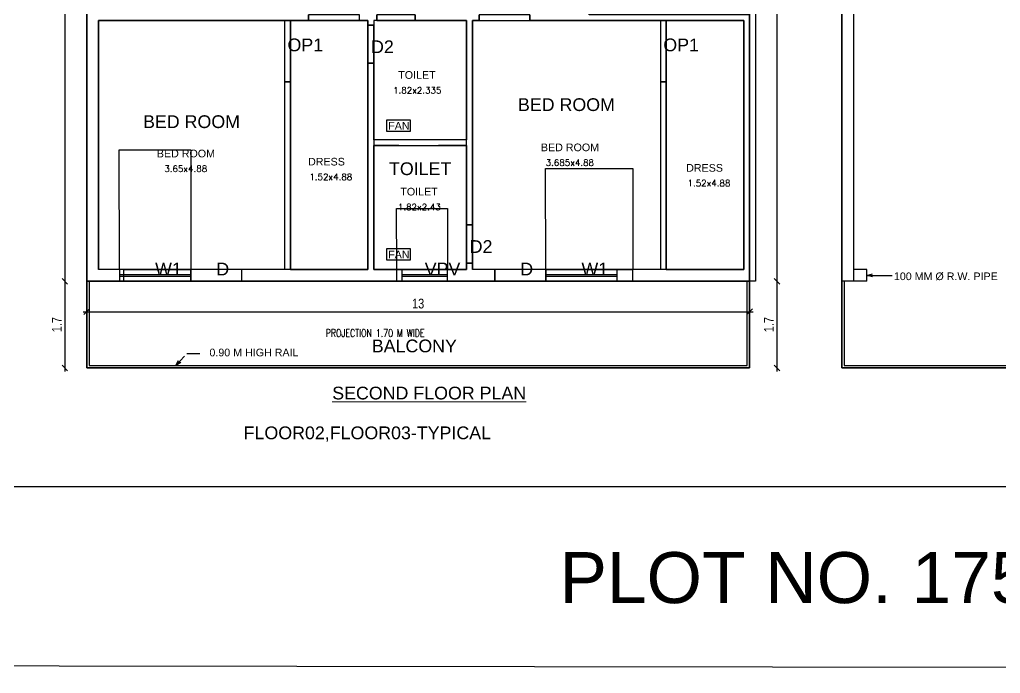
# Model space of a CAD drawing. Header units: metres. Extents: x 0 to 140, y 0 to 47.
# Drawn here: x 31.87 to 51.11, y -0.19 to 12.62 of the extents above; entities that cross this region are included whole.
import ezdxf
from ezdxf.enums import TextEntityAlignment as Align

# ---------------------------------------------------------------- set-up
doc = ezdxf.new("R2010")
doc.units = ezdxf.units.M
doc.header["$PDMODE"] = 3
doc.header["$PDSIZE"] = -3
for name, pattern in [('CENTER', [0]), ('DASHED', [0.75, 0.5, -0.25]), ('DASHED2', [0.375, 0.25, -0.125])]:
    doc.linetypes.add(name, pattern=pattern)
doc.layers.get('0').update_dxf_attribs({"linetype": 'CONTINUOUS'})
doc.layers.get('Defpoints').update_dxf_attribs({"linetype": 'CONTINUOUS'})
for name, color, linetype in [('_Balcony', 25, 'CONTINUOUS'), ('_Building', 52, 'CONTINUOUS'), ('_CarpetArea', 191, 'CONTINUOUS'), ('_Door', 114, 'CONTINUOUS'), ('_PrintAdditionalDetail', 223, 'CONTINUOUS'), ('_ResiFAR', 190, 'CONTINUOUS'), ('_Room', 72, 'CONTINUOUS'), ('_Terrace', 30, 'CONTINUOUS'), ('_Window', 115, 'CONTINUOUS'), ('FLOOR-STILT', 3, 'CONTINUOUS'), ('FLOOR-TERRACE', 153, 'CONTINUOUS'), ('FLOOR02', 114, 'CONTINUOUS')]:
    doc.layers.add(name, color=color, linetype=linetype)
for name, color, linetype, lineweight in [('PROJECTION', 4, 'DASHED2', 18), ('TEXT AREA', 3, 'CONTINUOUS', 20), ('TEXT NAME', 1, 'CONTINUOUS', 20), ('TEXT SIZE', 2, 'CONTINUOUS', 20)]:
    doc.layers.add(name, color=color, linetype=linetype, lineweight=lineweight)
doc.styles.add('AR 2.0 mm', font='arial.ttf', dxfattribs={"height": 100})
doc.styles.add('DIM', font='arial.ttf', dxfattribs={"width": 0.8})
doc.styles.add('PreDCRFont', font='arial.ttf', dxfattribs={"height": 0.25})
doc.styles.add('RS 1.5 mm', font='romans.shx', dxfattribs={"height": 75})
doc.styles.add('RS 1.75 mm', font='romans.shx', dxfattribs={"height": 87.5})
doc.styles.add('RS 2.5 mm', font='arial.ttf', dxfattribs={"height": 125})
doc.dimstyles.new('1 DIM BIG', dxfattribs={"dimscale": 0.06, "dimtxt": 3.2, "dimasz": 1.8, "dimexe": 0.7, "dimexo": 0, "dimgap": 1, "dimtad": 1, "dimdec": 4, "dimdsep": 46, "dimtxsty": 'DIM', "dimblk1": 'OBLIQUE', "dimblk2": 'OBLIQUE', "dimsah": 1, "dimcen": 0, "dimdle": 1.2, "dimse1": 1, "dimse2": 1, "dimclrd": 3, "dimclre": 5, "dimclrt": 256, "dimadec": 0, "dimazin": 0, "dimtfac": 1, "dimtdec": 4, "dimtix": 1, "dimtmove": 2, "dimatfit": 3, "dimldrblk": 'OPEN30', "dimfxl": 0.7, "dimtolj": 1, "dimarcsym": 0})

# ---------------------------------------------------------------- blocks, each defined once
blk = doc.blocks.new('_Oblique')
at = {"color": 0, "linetype": 'ByBlock', "lineweight": -2}
blk.add_line((-0.5, -0.5), (0.5, 0.5), dxfattribs=at)
blk = doc.blocks.new('_Open30')
at = {"color": 0, "linetype": 'ByBlock', "lineweight": -2}
for p, q in [((-1, 0.27), (0, 0)), ((0, 0), (-1, -0.27)), ((0, 0), (-1, 0))]:
    blk.add_line(p, q, dxfattribs=at)
blk = doc.blocks.new('*D91')
at = {"lineweight": -2, "transparency": 16777216}
blk.add_line((32.76, 23.516), (32.76, 7.422), dxfattribs=at)
at = {"layer": 'Defpoints', "color": 0, "linetype": 'ByBlock', "transparency": 16777216}
for p in [(32.968, 23.444), (32.76, 7.494), (32.968, 7.494)]:
    blk.add_point(p, dxfattribs=at)
at = {"linetype": 'ByBlock', "lineweight": -2, "transparency": 16777216, "xscale": 0.108, "yscale": 0.108, "zscale": 0.108}
for p, rotation in [((32.76, 23.444), 90), ((32.76, 7.494), 270)]:
    blk.add_blockref('_Oblique', p, dxfattribs=dict(at, rotation=rotation))
at = {"linetype": 'ByBlock', "transparency": 16777216, "insert": (32.602, 15.469), "char_height": 0.192, "attachment_point": 5, "rotation": 90, "style": 'DIM', "bg_fill": 3, "box_fill_scale": 1.1, "bg_fill_color": 256, "bg_fill_true_color": 13158600, "bg_fill_transparency": 0}
blk.add_mtext('\\A1;15.95', dxfattribs=at)
blk = doc.blocks.new('*D92')
at = {"lineweight": -2, "transparency": 16777216}
blk.add_line((32.76, 7.566), (32.76, 5.722), dxfattribs=at)
at = {"layer": 'Defpoints', "color": 0, "linetype": 'ByBlock', "transparency": 16777216}
for p in [(32.968, 7.494), (32.76, 5.794), (32.968, 5.794)]:
    blk.add_point(p, dxfattribs=at)
at = {"linetype": 'ByBlock', "lineweight": -2, "transparency": 16777216, "xscale": 0.108, "yscale": 0.108, "zscale": 0.108}
for p, rotation in [((32.76, 7.494), 90), ((32.76, 5.794), 270)]:
    blk.add_blockref('_Oblique', p, dxfattribs=dict(at, rotation=rotation))
at = {"linetype": 'ByBlock', "transparency": 16777216, "insert": (32.604, 6.644), "char_height": 0.192, "attachment_point": 5, "rotation": 90, "style": 'DIM', "bg_fill": 3, "box_fill_scale": 1.1, "bg_fill_color": 256, "bg_fill_true_color": 13158600, "bg_fill_transparency": 0}
blk.add_mtext('\\A1;1.7', dxfattribs=at)
blk = doc.blocks.new('*D99')
at = {"lineweight": -2, "transparency": 16777216}
blk.add_line((46.726, 20.331), (46.726, 7.422), dxfattribs=at)
at = {"layer": 'Defpoints', "color": 0, "linetype": 'ByBlock', "transparency": 16777216}
for p in [(46.19, 20.259), (46.14, 7.494), (46.726, 7.494)]:
    blk.add_point(p, dxfattribs=at)
at = {"linetype": 'ByBlock', "lineweight": -2, "transparency": 16777216, "xscale": 0.108, "yscale": 0.108, "zscale": 0.108}
for p, rotation in [((46.726, 20.259), 90), ((46.726, 7.494), 270)]:
    blk.add_blockref('_Oblique', p, dxfattribs=dict(at, rotation=rotation))
at = {"linetype": 'ByBlock', "transparency": 16777216, "insert": (46.568, 13.877), "char_height": 0.192, "attachment_point": 5, "rotation": 90, "style": 'DIM', "bg_fill": 3, "box_fill_scale": 1.1, "bg_fill_color": 256, "bg_fill_true_color": 13158600, "bg_fill_transparency": 0}
blk.add_mtext('\\A1;12.765', dxfattribs=at)
blk = doc.blocks.new('*D100')
at = {"lineweight": -2, "transparency": 16777216}
blk.add_line((46.726, 7.566), (46.726, 5.722), dxfattribs=at)
at = {"layer": 'Defpoints', "color": 0, "linetype": 'ByBlock', "transparency": 16777216}
for p in [(46.14, 7.494), (46.19, 5.794), (46.726, 5.794)]:
    blk.add_point(p, dxfattribs=at)
at = {"linetype": 'ByBlock', "lineweight": -2, "transparency": 16777216, "xscale": 0.108, "yscale": 0.108, "zscale": 0.108}
for p, rotation in [((46.726, 7.494), 90), ((46.726, 5.794), 270)]:
    blk.add_blockref('_Oblique', p, dxfattribs=dict(at, rotation=rotation))
at = {"linetype": 'ByBlock', "transparency": 16777216, "insert": (46.569, 6.644), "char_height": 0.192, "attachment_point": 5, "rotation": 90, "style": 'DIM', "bg_fill": 3, "box_fill_scale": 1.1, "bg_fill_color": 256, "bg_fill_true_color": 13158600, "bg_fill_transparency": 0}
blk.add_mtext('\\A1;1.7', dxfattribs=at)
blk = doc.blocks.new('*D101')
at = {"lineweight": -2, "transparency": 16777216}
blk.add_line((33.118, 6.898), (46.262, 6.898), dxfattribs=at)
at = {"layer": 'Defpoints', "color": 0, "linetype": 'ByBlock', "transparency": 16777216}
for p in [(33.19, 7.494), (46.19, 7.494), (46.19, 6.898)]:
    blk.add_point(p, dxfattribs=at)
at = {"linetype": 'ByBlock', "lineweight": -2, "transparency": 16777216, "xscale": 0.108, "yscale": 0.108, "zscale": 0.108, "rotation": 180}
blk.add_blockref('_Oblique', (33.19, 6.898), dxfattribs=at)
at = {"linetype": 'ByBlock', "lineweight": -2, "transparency": 16777216, "xscale": 0.108, "yscale": 0.108, "zscale": 0.108}
blk.add_blockref('_Oblique', (46.19, 6.898), dxfattribs=at)
at = {"linetype": 'ByBlock', "transparency": 16777216, "insert": (39.69, 7.056), "char_height": 0.192, "attachment_point": 5, "style": 'DIM', "bg_fill": 3, "box_fill_scale": 1.1, "bg_fill_color": 256, "bg_fill_true_color": 13158600, "bg_fill_transparency": 0}
blk.add_mtext('\\A1;13', dxfattribs=at)

msp = doc.modelspace()

# ---------------------------------------------------------------- linework, layer by layer
at = {"linetype": 'ByBlock'}
for p, q in [((47.99784, 23.44413), (47.99784, 7.49413)), ((48.22784, 23.44413), (48.22784, 7.49413)), ((46.30519, 20.25913), (46.30519, 7.49413)), ((33.19019, 13.18368), (33.19019, 7.49413)), ((37.53955, 12.60413), (37.53955, 12.71913)), ((38.53955, 12.60413), (38.53955, 12.71913)), ((38.87861, 12.60413), (38.87861, 12.71913)), ((39.62861, 12.60413), (39.62861, 12.71913)), ((40.8833, 12.60413), (40.8833, 12.71913)), ((41.8833, 12.60413), (41.8833, 12.71913)), ((37.18519, 12.60413), (33.42019, 12.60413)), ((33.42019, 12.60413), (33.42019, 7.72413)), ((37.53955, 12.60413), (37.18519, 12.60413)), ((38.70519, 12.60413), (38.53955, 12.60413)), ((38.70519, 12.60413), (38.70519, 7.72413)), ((38.70519, 12.51782), (38.82019, 12.51782)), ((38.87861, 12.60413), (38.82019, 12.60413)), ((38.82019, 12.60413), (38.82019, 12.51782)), ((40.64019, 12.60413), (39.62861, 12.60413)), ((40.64019, 12.60413), (40.64019, 10.26913)), ((40.8833, 12.60413), (40.75519, 12.60413)), ((40.75519, 12.60413), (40.75519, 7.72413)), ((44.44019, 12.60413), (41.8833, 12.60413)), ((46.07519, 12.60413), (44.44019, 12.60413)), ((46.07519, 12.60413), (46.07519, 7.72413)), ((38.70519, 11.76782), (38.82019, 11.76782)), ((38.82019, 11.76782), (38.82019, 10.26913)), ((37.07019, 11.40413), (37.07019, 7.72413)), ((37.07019, 11.40413), (37.18519, 11.40413)), ((37.18519, 11.40413), (37.18519, 7.72413)), ((44.44019, 11.40413), (44.44019, 7.72413)), ((44.44019, 11.40413), (44.55519, 11.40413)), ((44.55519, 11.40413), (44.55519, 7.72413)), ((39.30955, 10.26913), (38.82019, 10.26913)), ((40.64019, 10.26913), (40.0883, 10.26913)), ((39.30955, 10.15413), (38.82019, 10.15413)), ((38.82019, 10.15413), (38.82019, 7.72413)), ((40.64019, 10.15413), (40.0883, 10.15413)), ((40.64019, 10.15413), (40.64019, 8.60112)), ((40.64019, 8.60112), (40.75519, 8.60112)), ((33.91464, 7.72413), (33.42019, 7.72413)), ((33.91464, 7.49413), (33.91464, 7.72413)), ((35.23117, 7.49413), (35.23117, 7.72413)), ((37.07019, 7.72413), (36.23117, 7.72413)), ((36.23117, 7.49413), (36.23117, 7.72413)), ((38.70519, 7.72413), (37.18519, 7.72413)), ((39.27034, 7.72413), (38.82019, 7.72413)), ((39.27034, 7.49413), (39.27034, 7.72413)), ((40.64019, 7.72413), (40.26839, 7.72413)), ((40.26839, 7.49413), (40.26839, 7.72413)), ((40.64019, 7.85112), (40.64019, 7.72413)), ((40.64019, 7.85112), (40.75519, 7.85112)), ((41.19233, 7.72413), (40.75519, 7.72413)), ((41.19233, 7.49413), (41.19233, 7.72413)), ((42.19233, 7.49413), (42.19233, 7.72413)), ((44.44019, 7.72413), (43.89769, 7.72413)), ((43.89769, 7.49413), (43.89769, 7.72413)), ((46.07519, 7.72413), (44.55519, 7.72413)), ((48.49129, 7.72413), (48.22784, 7.72413)), ((48.49129, 7.49413), (48.49129, 7.72413)), ((33.91464, 7.49413), (33.19019, 7.49413)), ((39.27034, 7.49413), (35.23117, 7.49413)), ((42.19233, 7.49413), (40.26839, 7.49413)), ((46.30519, 7.49413), (43.89769, 7.49413)), ((48.49129, 7.49413), (47.99784, 7.49413)), ((83.63836, 3.46143), (0.81553, 3.46143))]:
    msp.add_line(p, q, dxfattribs=at)
at = {"linetype": 'DASHED'}
msp.add_line((46.19019, 20.25913), (46.19019, 7.49413), dxfattribs=at)
for p, q in [((33.91464, 7.72413), (35.23117, 7.72413)), ((33.91464, 7.72313), (35.23117, 7.72313)), ((39.27034, 7.72413), (40.26839, 7.72413)), ((39.27034, 7.72313), (40.26839, 7.72313)), ((42.19233, 7.72413), (43.89769, 7.72413)), ((42.19233, 7.72313), (43.89769, 7.72313))]:
    msp.add_line(p, q)
at = {"linetype": 'ByBlock'}
for points in [[(33.19019, 7.49413), (33.19019, 5.79413), (46.19019, 5.79413), (46.19019, 7.49413)], [(33.24019, 7.49413), (33.24019, 5.84413), (46.14019, 5.84413), (46.14019, 7.49413)], [(47.99784, 7.49413), (47.99784, 5.79413), (60.99784, 5.79413), (60.99784, 7.49413)], [(48.04784, 7.49413), (48.04784, 5.84413), (60.94784, 5.84413), (60.94784, 7.49413)]]:
    msp.add_lwpolyline(points, dxfattribs=at)
at = {"layer": '_CarpetArea', "linetype": 'ByBlock'}
for points in [[(39.62861, 12.71913), (39.62861, 12.60413), (40.64019, 12.60413), (40.64019, 10.26913), (38.82019, 10.26913), (38.82019, 11.76782), (38.70519, 11.76782), (38.70519, 7.72413), (37.18519, 7.72413), (37.18519, 11.40413), (37.07019, 11.40413), (37.07019, 7.72413), (33.42019, 7.72413), (33.42019, 12.60413), (37.53955, 12.60413), (37.53955, 12.71913)], [(41.8833, 12.71913), (41.8833, 12.60413), (46.07519, 12.60413), (46.07519, 7.72413), (44.55519, 7.72413), (44.55519, 11.40413), (44.44019, 11.40413), (44.44019, 7.72413), (40.75519, 7.72413), (40.75519, 7.85112), (40.64019, 7.85112), (40.64019, 7.72413), (38.82019, 7.72413), (38.82019, 10.15413), (40.64019, 10.15413), (40.64019, 8.60112), (40.75519, 8.60112), (40.75519, 12.60413), (40.8833, 12.60413), (40.8833, 12.71913)]]:
    msp.add_lwpolyline(points, dxfattribs=at)
at = {"layer": '_Door'}
for points in [[(37.53955, 12.71913), (37.53955, 12.60413), (38.53955, 12.60413), (38.53955, 12.71913)], [(40.8833, 12.71913), (40.8833, 12.60413), (41.8833, 12.60413), (41.8833, 12.71913)]]:
    msp.add_lwpolyline(points, close=True, dxfattribs=at)
at = {"layer": '_Door', "linetype": 'ByBlock'}
for points in [[(39.62861, 12.60413), (39.62861, 12.71913), (38.87861, 12.71913), (38.87861, 12.60413)], [(37.07019, 11.40413), (37.18519, 11.40413), (37.18519, 12.60413), (37.07019, 12.60413)], [(38.82019, 12.51782), (38.70519, 12.51782), (38.70519, 11.76782), (38.82019, 11.76782)], [(44.44019, 11.40413), (44.55519, 11.40413), (44.55519, 12.60413), (44.44019, 12.60413)], [(40.75519, 8.60112), (40.64019, 8.60112), (40.64019, 7.85112), (40.75519, 7.85112)]]:
    msp.add_lwpolyline(points, close=True, dxfattribs=at)
at = {"layer": '_PrintAdditionalDetail'}
for points in [[(39.07803, 10.65903), (39.5334, 10.65903), (39.5334, 10.43287), (39.07803, 10.43287)], [(39.07803, 8.13453), (39.5334, 8.13453), (39.5334, 7.90836), (39.07803, 7.90836)]]:
    msp.add_lwpolyline(points, close=True, dxfattribs=at)
at = {"layer": '_Room', "linetype": 'ByBlock'}
for points in [[(37.07019, 7.72413), (33.42019, 7.72413), (33.42019, 12.60413), (37.07019, 12.60413)], [(38.70519, 12.60413), (37.18519, 12.60413), (37.18519, 7.72413), (38.70519, 7.72413)], [(38.82019, 7.72413), (40.64019, 7.72413), (40.64019, 12.60413), (38.82019, 12.60413)], [(40.75519, 12.60413), (44.44019, 12.60413), (44.44019, 7.72413), (40.75519, 7.72413)]]:
    msp.add_lwpolyline(points, close=True, dxfattribs=at)
at = {"layer": '_Terrace', "linetype": 'ByBlock'}
msp.add_lwpolyline([(47.99784, 24.09413), (60.06284, 24.09413), (60.06284, 22.05913), (60.99784, 22.05913), (60.99784, 5.79413), (47.99784, 5.79413)], close=True, dxfattribs=at)
at = {"layer": '_Window', "linetype": 'CENTER'}
for points in [[(33.83117, 7.62413), (35.23117, 7.62413)], [(33.83117, 7.59413), (35.23117, 7.59413)], [(39.36839, 7.62413), (40.26839, 7.62413)], [(39.36839, 7.59413), (40.26839, 7.59413)], [(42.19233, 7.62413), (43.59233, 7.62413)], [(42.19233, 7.59413), (43.59233, 7.59413)]]:
    msp.add_lwpolyline(points, dxfattribs=at)
at = {"layer": 'FLOOR-TERRACE', "color": 227, "linetype": 'ByBlock'}
msp.add_lwpolyline([(47.99784, 24.09413), (60.06284, 24.09413), (60.06284, 22.05913), (60.99784, 22.05913), (60.99784, 5.79413), (47.99784, 5.79413)], close=True, dxfattribs=at)
at = {"layer": 'FLOOR02', "color": 26, "linetype": 'ByBlock'}
for p, q in [((37.53955, 12.60413), (38.53955, 12.60413)), ((40.8833, 12.60413), (41.8833, 12.60413))]:
    msp.add_line(p, q, dxfattribs=at)
at = {"layer": 'FLOOR02', "color": 246, "linetype": 'ByBlock'}
for p, q in [((38.82019, 12.51782), (38.82019, 11.76782)), ((40.64019, 8.60112), (40.64019, 7.85112))]:
    msp.add_line(p, q, dxfattribs=at)
at = {"layer": 'FLOOR02', "color": 150, "linetype": 'ByBlock'}
msp.add_lwpolyline([(38.70519, 7.72413), (33.42019, 7.72413), (33.42019, 12.60413), (38.70519, 12.60413)], close=True, dxfattribs=at)
at = {"layer": 'FLOOR02', "color": 81, "linetype": 'ByBlock'}
msp.add_lwpolyline([(38.82019, 7.72413), (40.64019, 7.72413), (40.64019, 12.60413), (38.82019, 12.60413)], close=True, dxfattribs=at)
at = {"layer": 'FLOOR02', "color": 103, "linetype": 'ByBlock'}
for points in [[(33.82712, 10.07135), (35.23117, 10.07135), (35.23117, 7.72413), (33.83117, 7.72413)], [(42.18829, 9.70413), (43.89769, 9.70413), (43.89769, 7.72413), (42.19233, 7.72413)]]:
    msp.add_lwpolyline(points, close=True, dxfattribs=at)
at = {"layer": 'FLOOR02', "color": 128, "linetype": 'ByBlock'}
msp.add_lwpolyline([(39.26599, 8.92413), (40.26839, 8.92413), (40.26839, 7.72413), (39.27034, 7.72413)], close=True, dxfattribs=at)

# ---------------------------------------------------------------- texts
at = {"layer": '_Balcony', "ltscale": 0.05, "insert": (39.61571, 6.35136), "char_height": 0.25, "attachment_point": 2, "style": 'PreDCRFont'}
msp.add_mtext('BALCONY', dxfattribs=at)
at = {"layer": '_Building', "insert": (42.46125, 2.18375), "char_height": 1, "attachment_point": 1, "style": 'PreDCRFont'}
msp.add_mtext('PLOT NO. 1758 P (SECTOR 2 BH)', dxfattribs=at)
at = {"layer": '_Door', "linetype": 'ByBlock', "style": 'PreDCRFont'}
for s, p in [('OP1', (37.12769, 12.00413)), ('D2', (38.76566, 11.96699)), ('OP1', (44.49769, 12.00413)), ('D2', (40.70066, 8.05029))]:
    msp.add_text(s, height=0.25, dxfattribs=at).set_placement(p)
at = {"layer": '_Door', "style": 'PreDCRFont'}
for p in [(35.73117, 7.60913), (41.69233, 7.60913)]:
    msp.add_text('D', height=0.25, dxfattribs=at).set_placement(p)
at = {"layer": '_PrintAdditionalDetail', "char_height": 0.15, "attachment_point": 2, "style": 'PreDCRFont'}
for insert in [(39.31221, 10.61817), (39.31221, 8.09367)]:
    msp.add_mtext('FAN', dxfattribs=dict(at, insert=insert))
at = {"layer": '_Window', "linetype": 'ByBlock', "style": 'PreDCRFont'}
for s, p in [('W1', (34.53117, 7.60913)), ('VPV', (39.81839, 7.60913)), ('W1', (42.89233, 7.60913))]:
    msp.add_text(s, height=0.25, dxfattribs=at).set_placement(p)
at = {"layer": 'FLOOR02', "color": 150, "linetype": 'ByBlock', "style": 'PreDCRFont'}
for p in [(41.64731, 10.83242), (34.29481, 10.49874)]:
    msp.add_text('BED ROOM', height=0.25, dxfattribs=at).set_placement(p)
at = {"layer": 'FLOOR02', "color": 81, "linetype": 'ByBlock', "style": 'PreDCRFont'}
msp.add_text('TOILET', height=0.25, dxfattribs=at).set_placement((39.11832, 9.57614))
at = {"layer": 'FLOOR02', "color": 7, "style": 'AR 2.0 mm'}
msp.add_text('FLOOR02,FLOOR03-TYPICAL', height=0.25, dxfattribs=at).set_placement((36.26754, 4.39742))
at = {"layer": 'TEXT AREA', "style": 'RS 2.5 mm'}
for s, p in [('100 MM %%C R.W. PIPE', (49.01993, 7.5168)), ('0.90 M HIGH RAIL', (35.59639, 6.02271))]:
    msp.add_text(s, height=0.15, dxfattribs=at).set_placement(p)
at = {"layer": 'TEXT NAME', "style": 'AR 2.0 mm'}
for s, height, p in [('TOILET', 0.15, (39.29902, 11.46425)), ('BED ROOM', 0.15, (42.09732, 10.04424)), ('BED ROOM', 0.15, (34.56507, 9.92426)), ('DRESS', 0.15, (37.53026, 9.76446)), ('DRESS', 0.15, (44.9462, 9.6426)), ('TOILET', 0.15, (39.34037, 9.17649)), ('%%USECOND FLOOR PLAN', 0.25, (38.00464, 5.17747))]:
    msp.add_text(s, height=height, dxfattribs=at).set_placement(p)
at = {"layer": 'TEXT NAME', "style": 'RS 1.5 mm', "width": 0.75}
msp.add_text('PROJECTION 1.70 M WIDE', height=0.15, dxfattribs=at).set_placement((37.87698, 6.40314))
at = {"layer": 'TEXT SIZE', "style": 'RS 1.75 mm'}
for s, p in [('1.82x2.335', (39.67192, 11.17435)), ('3.685x4.88', (42.66422, 9.75763)), ('3.65x4.88', (35.13197, 9.63765)), ('1.52x4.88', (37.97721, 9.47785)), ('1.52x4.88', (45.39315, 9.356)), ('1.82x2.43', (39.71328, 8.8866))]:
    msp.add_text(s, height=0.125, dxfattribs=at).set_placement(p, align=Align.CENTER)

# ---------------------------------------------------------------- dimensions: what is measured, and where the dimension line sits
at = {"linetype": 'ByBlock'}
dim = msp.add_linear_dim(base=(32.76043, 7.49413), p1=(32.96835, 23.44413), p2=(32.96835, 7.49413), angle=90, dimstyle='1 DIM BIG', override={"dimclrd": 256, "dimfxl": 0.18, "dimfxlon": 1, "dimtfill": 1, "dimarcsym": 1}, dxfattribs=at)
dim.commit()
dim.dimension.update_dxf_attribs({"geometry": '*D91', "text_midpoint": (32.6024, 15.46913)})

# ---------------------------------------------------------------- leaders
msp.add_leader([(48.49129, 7.60913), (48.9866, 7.60913)], dimstyle='1 DIM BIG', override={"dimgap": 1, "dimtad": 0, "dimclrd": 256, "dimclrt": 256, "dimfxl": 2, "dimfxlon": 1, "dimarcsym": 1}, dxfattribs=at)
at = {"layer": 'PROJECTION'}
msp.add_leader([(34.93851, 5.84413), (35.1564, 6.07988), (35.50163, 6.07814)], dimstyle='1 DIM BIG', override={"dimgap": 1, "dimtad": 0, "dimfxl": 2, "dimfxlon": 1, "dimarcsym": 1}, dxfattribs=at)

# ---------------------------------------------------------------- next in the draw order: dimensions: what is measured, and where the dimension line sits
at = {"linetype": 'ByBlock'}
for base, p1, p2, picture, middle in [((46.72569, 7.49413), (46.19019, 20.25913), (46.14019, 7.49413), '*D99', (46.56766, 13.87663)), ((32.76043, 5.79413), (32.96835, 7.49413), (32.96835, 5.79413), '*D92', (32.60404, 6.64413))]:
    dim = msp.add_linear_dim(base=base, p1=p1, p2=p2, angle=90, dimstyle='1 DIM BIG', override={"dimclrd": 256, "dimfxl": 0.18, "dimfxlon": 1, "dimtfill": 1, "dimarcsym": 1}, dxfattribs=at)
    dim.commit()
    dim.dimension.update_dxf_attribs({"geometry": picture, "text_midpoint": middle})

# ---------------------------------------------------------------- next in the draw order: linework, layer by layer
at = {"layer": '_Room', "linetype": 'ByBlock'}
msp.add_lwpolyline([(44.55519, 7.72413), (46.07519, 7.72413), (46.07519, 12.60413), (44.55519, 12.60413)], close=True, dxfattribs=at)
at = {"layer": 'FLOOR02', "color": 150, "linetype": 'ByBlock'}
msp.add_lwpolyline([(40.75519, 12.60413), (46.07519, 12.60413), (46.07519, 7.72413), (40.75519, 7.72413)], close=True, dxfattribs=at)

# ---------------------------------------------------------------- next in the draw order: dimensions: what is measured, and where the dimension line sits
at = {"linetype": 'ByBlock'}
dim = msp.add_linear_dim(base=(46.72569, 5.79413), p1=(46.14019, 7.49413), p2=(46.19019, 5.79413), angle=90, dimstyle='1 DIM BIG', override={"dimclrd": 256, "dimfxl": 0.18, "dimfxlon": 1, "dimtfill": 1, "dimarcsym": 1}, dxfattribs=at)
dim.commit()
dim.dimension.update_dxf_attribs({"geometry": '*D100', "text_midpoint": (46.5693, 6.64413)})

# ---------------------------------------------------------------- next in the draw order: dimensions: what is measured, and where the dimension line sits
dim = msp.add_linear_dim(base=(46.19019, 6.89759), p1=(33.19019, 7.49413), p2=(46.19019, 7.49413), dimstyle='1 DIM BIG', override={"dimclrd": 256, "dimfxl": 0.18, "dimfxlon": 1, "dimtfill": 1, "dimarcsym": 1}, dxfattribs=at)
dim.commit()
dim.dimension.update_dxf_attribs({"geometry": '*D101', "text_midpoint": (39.69019, 7.05569)})

# ---------------------------------------------------------------- next in the draw order: linework, layer by layer
at = {"layer": '_Balcony', "linetype": 'ByBlock'}
msp.add_lwpolyline([(33.19019, 7.49413), (46.19019, 7.49413), (46.19019, 5.79413), (33.19019, 5.79413)], close=True, dxfattribs=at)
at = {"layer": '_Building'}
msp.add_lwpolyline([(139.88936, 46.60037), (0, 46.79429), (0, 0), (139.88936, -0.19391)], close=True, dxfattribs=at)
at = {"layer": '_Door'}
for points in [[(35.23117, 7.72413), (35.23117, 7.49413), (36.23117, 7.49413), (36.23117, 7.72413)], [(41.19233, 7.72413), (41.19233, 7.49413), (42.19233, 7.49413), (42.19233, 7.72413)]]:
    msp.add_lwpolyline(points, close=True, dxfattribs=at)
at = {"layer": '_ResiFAR', "linetype": 'ByBlock'}
msp.add_lwpolyline([(33.19019, 23.44413), (40.07519, 23.44413), (40.07519, 22.52313), (44.25519, 22.52313), (44.25519, 20.25913), (46.19019, 20.25913), (46.19019, 7.49413), (33.19019, 7.49413)], close=True, dxfattribs=at)
at = {"layer": '_Window', "linetype": 'ByBlock'}
for points in [[(33.83117, 7.72413), (33.83117, 7.49413), (35.23117, 7.49413), (35.23117, 7.72413)], [(39.36839, 7.72413), (39.36839, 7.49413), (40.26839, 7.49413), (40.26839, 7.72413)], [(42.19233, 7.72413), (42.19233, 7.49413), (43.59233, 7.49413), (43.59233, 7.72413)]]:
    msp.add_lwpolyline(points, close=True, dxfattribs=at)
at = {"layer": 'FLOOR-STILT', "color": 61}
msp.add_lwpolyline([(139.88936, 46.60037), (0, 46.79429), (0, 0), (139.88936, -0.19391)], close=True, dxfattribs=at)
at = {"layer": 'FLOOR02', "color": 181, "linetype": 'ByBlock'}
msp.add_lwpolyline([(33.19019, 23.44413), (40.07519, 23.44413), (40.07519, 22.52313), (44.25519, 22.52313), (44.25519, 20.25913), (46.19019, 20.25913), (46.19019, 7.49413), (33.19019, 7.49413)], close=True, dxfattribs=at)
at = {"layer": 'FLOOR02', "color": 230, "linetype": 'ByBlock'}
msp.add_lwpolyline([(46.19019, 20.25913), (44.25519, 20.25913), (44.25519, 22.52313), (40.07519, 22.52313), (40.07519, 23.44413), (33.19019, 23.44413), (33.19019, 7.49413), (46.19019, 7.49413), (46.19019, 12.71913), (43.04519, 12.71913), (43.04519, 18.11913), (46.19019, 18.11913)], close=True, dxfattribs=at)

doc.saveas('drawing.dxf')
